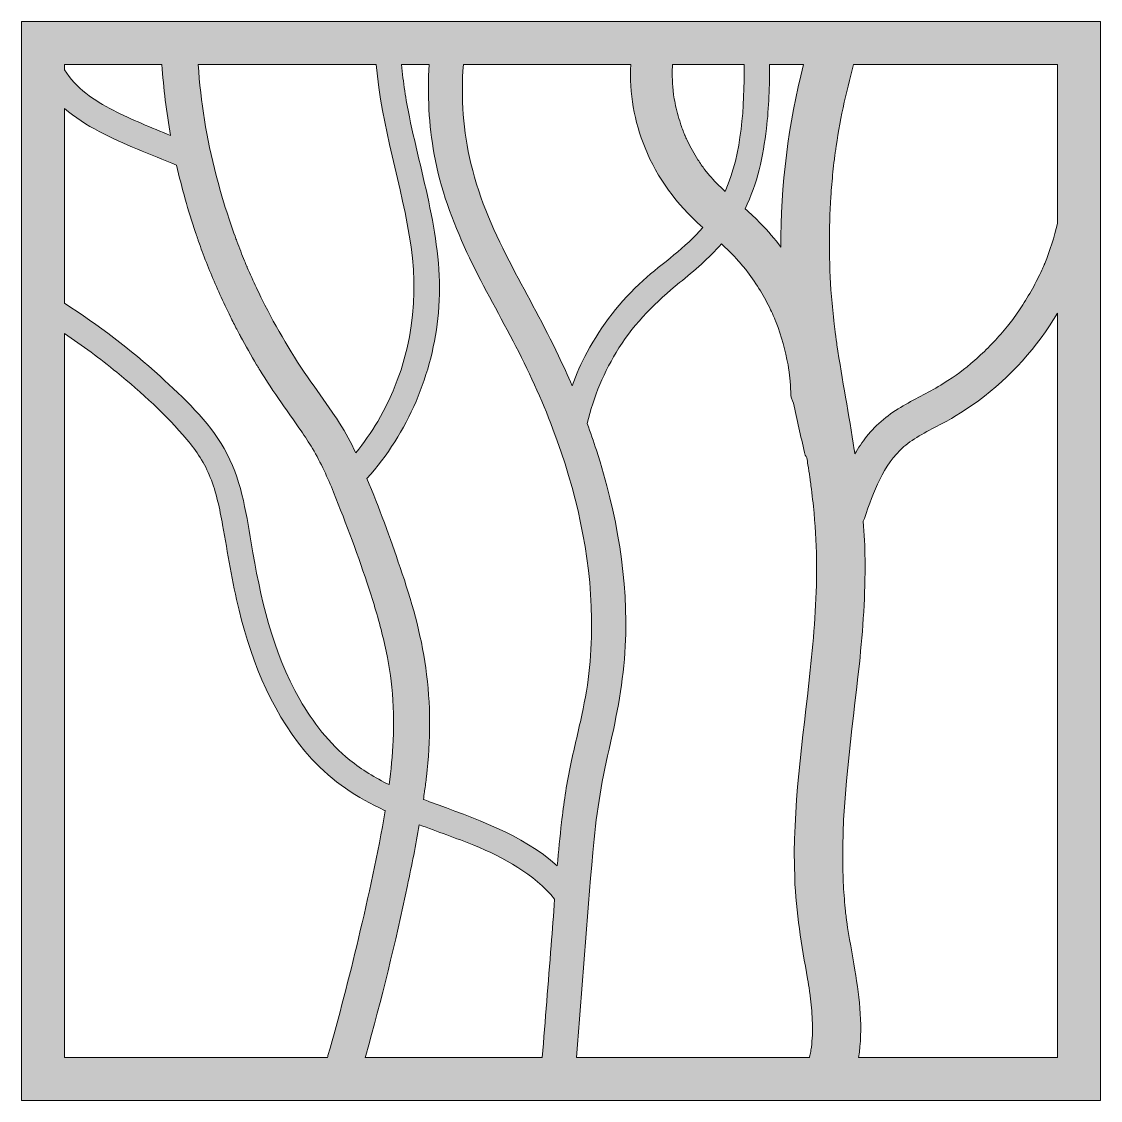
# Model space of a CAD drawing. Header units: inches. Extents: x -622 to 5817, y -2318 to 2869.
# Drawn here: x 4837 to 5817, y -1090 to -110 of the extents above; entities that cross this region are included whole.
import ezdxf

# ---------------------------------------------------------------- set-up
doc = ezdxf.new("R2010")
doc.units = ezdxf.units.IN
doc.header["$MEASUREMENT"] = 0
doc.layers.add('Layer 1', color=7, linetype='Continuous')

msp = doc.modelspace()

# ---------------------------------------------------------------- hatches: boundary and pattern name
at = {"layer": 'Layer 1', "true_color": 0x3e9984}
h = msp.add_hatch(color=125, dxfattribs=at)
h.dxf.hatch_style = 2
h.paths.add_polyline_path([(4837.36, -110.19), (4837.36, -1089.81), (5816.98, -1089.81), (5816.98, -110.19)])
edge = h.paths.add_edge_path()
edge.add_spline(control_points=[(5777.97, -293.54), (5775.05, -305.9), (5771.19, -317.98), (5766.44, -329.76), (5766.3, -330.12), (5766.19, -330.4), (5766.1, -330.62), (5765.99, -330.87), (5765.84, -331.21), (5765.64, -331.68), (5765.03, -333.08), (5764.4, -334.47), (5763.77, -335.86), (5762.51, -338.63), (5761.17, -341.38), (5759.81, -344.1), (5756.86, -350.02), (5753.62, -355.79), (5750.21, -361.45), (5747.07, -366.68), (5743.68, -371.76), (5740.17, -376.75), (5735.76, -383.02), (5734.45, -384.63), (5729.53, -390.51), (5721.36, -400.26), (5712.39, -409.31), (5702.86, -417.71), (5693.31, -426.13), (5685.91, -431.56), (5674.2, -438.91), (5662.45, -446.28), (5649.85, -452.14), (5637.86, -459.1), (5625.23, -466.41), (5613.63, -475.52), (5604.62, -487.05), (5600.66, -492.12), (5597.2, -497.38), (5594.08, -502.82), (5593.89, -501.56), (5593.7, -500.31), (5593.5, -499.06), (5588.56, -467.2), (5582.48, -435.52), (5577.77, -403.62), (5577.49, -401.71), (5577.21, -399.8), (5576.94, -397.88), (5576.89, -397.51), (5576.62, -395.52), (5576.48, -394.54), (5576.05, -391.22), (5575.63, -387.89), (5575.24, -384.56), (5574.26, -376.32), (5573.45, -368.06), (5572.78, -359.79), (5571.51, -344.12), (5570.92, -328.39), (5570.84, -312.67), (5570.78, -298.2), (5571.28, -283.73), (5572.22, -269.3), (5572.71, -261.76), (5573.37, -254.24), (5574.13, -246.73), (5574.51, -242.98), (5574.94, -239.23), (5575.39, -235.48), (5575.53, -234.27), (5575.69, -233.07), (5575.84, -231.86), (5575.94, -231.15), (5576.26, -228.7), (5576.33, -228.23), (5580.09, -201.56), (5585.7, -175.15), (5592.91, -149.2), (5592.91, -149.2), (5777.97, -149.2), (5777.97, -149.2), (5777.97, -149.2), (5777.97, -293.54), (5777.97, -293.54)], knot_values=[0, 0, 0, 0, 1, 1, 1, 2, 2, 2, 3, 3, 3, 4, 4, 4, 5, 5, 5, 6, 6, 6, 7, 7, 7, 8, 8, 8, 9, 9, 9, 10, 10, 10, 11, 11, 11, 12, 12, 12, 13, 13, 13, 14, 14, 14, 15, 15, 15, 16, 16, 16, 17, 17, 17, 18, 18, 18, 19, 19, 19, 20, 20, 20, 21, 21, 21, 22, 22, 22, 23, 23, 23, 24, 24, 24, 25, 25, 25, 26, 26, 26, 27, 27, 27, 28, 28, 28, 28], degree=3, periodic=1)
edge = h.paths.add_edge_path()
edge.add_spline(control_points=[(5341.12, -1050.8), (5346.04, -988.73), (5350.7, -926.64), (5356.01, -864.6), (5358.76, -832.52), (5363.49, -802.47), (5370.81, -770.87), (5377.97, -739.96), (5383.94, -709.1), (5385.53, -677.33), (5388.55, -617.11), (5377.78, -556.38), (5359.29, -499.21), (5356.68, -491.14), (5353.88, -483.13), (5350.93, -475.16), (5356.67, -450.78), (5366.36, -427.81), (5379.77, -406.57), (5394.44, -383.32), (5413.75, -364.62), (5434.85, -347.25), (5448.35, -336.14), (5461.49, -324.94), (5472.81, -312.06), (5477.44, -316.28), (5481.96, -320.62), (5486.24, -325.23), (5488.42, -327.59), (5490.52, -330.03), (5492.59, -332.49), (5493.63, -333.72), (5494.63, -334.97), (5495.64, -336.23), (5495.75, -336.37), (5495.86, -336.5), (5495.95, -336.62), (5496.11, -336.83), (5496.32, -337.11), (5496.59, -337.47), (5500.78, -343.04), (5504.62, -348.87), (5508.24, -354.82), (5511.58, -360.32), (5514.6, -366.01), (5517.42, -371.79), (5518.58, -374.16), (5519.66, -376.56), (5520.72, -378.97), (5520.78, -379.14), (5521.81, -381.59), (5521.96, -381.98), (5522.75, -383.97), (5523.5, -385.99), (5524.23, -388), (5528.81, -400.6), (5532.05, -413.66), (5534.15, -426.89), (5534.2, -427.2), (5534.37, -428.42), (5534.48, -429.28), (5534.69, -431.05), (5534.87, -432.83), (5535.04, -434.6), (5535.44, -438.87), (5535.66, -443.16), (5535.79, -447.44), (5535.89, -450.77), (5536.8, -453.92), (5538.34, -456.67), (5541.61, -471.6), (5544.89, -486.53), (5548.16, -501.45), (5548.56, -503.26), (5549.33, -504.89), (5550.37, -506.32), (5550.7, -508.44), (5551.04, -510.55), (5551.37, -512.67), (5551.97, -516.48), (5552.53, -520.31), (5553.09, -524.13), (5553.37, -526.04), (5553.63, -527.95), (5553.9, -529.87), (5553.93, -530.08), (5553.96, -530.27), (5553.98, -530.45), (5554.02, -530.76), (5554.07, -531.15), (5554.14, -531.67), (5555.22, -539.97), (5556.15, -548.28), (5556.95, -556.6), (5558.46, -572.5), (5559.22, -588.44), (5559.3, -604.4), (5559.46, -636.06), (5556.8, -667.66), (5553.47, -699.11), (5546.83, -761.9), (5537.06, -824.68), (5539.35, -888.01), (5540.46, -918.87), (5545.83, -949.05), (5551.02, -979.42), (5551.65, -983.11), (5552.24, -986.8), (5552.81, -990.5), (5552.98, -991.61), (5553.14, -992.72), (5553.3, -993.82), (5553.33, -994.14), (5553.72, -997.02), (5553.78, -997.56), (5554.67, -1004.87), (5555.22, -1012.21), (5555.45, -1019.57), (5555.67, -1026.83), (5555.35, -1034.1), (5554.59, -1041.32), (5554.53, -1041.62), (5554.46, -1042.05), (5554.36, -1042.64), (5554.07, -1044.44), (5553.7, -1046.22), (5553.33, -1047.99), (5553.13, -1048.93), (5552.92, -1049.87), (5552.69, -1050.8), (5552.69, -1050.8), (5341.12, -1050.8), (5341.12, -1050.8)], knot_values=[0, 0, 0, 0, 1, 1, 1, 2, 2, 2, 3, 3, 3, 4, 4, 4, 5, 5, 5, 6, 6, 6, 7, 7, 7, 8, 8, 8, 9, 9, 9, 10, 10, 10, 11, 11, 11, 12, 12, 12, 13, 13, 13, 14, 14, 14, 15, 15, 15, 16, 16, 16, 17, 17, 17, 18, 18, 18, 19, 19, 19, 20, 20, 20, 21, 21, 21, 22, 22, 22, 23, 23, 23, 24, 24, 24, 25, 25, 25, 26, 26, 26, 27, 27, 27, 28, 28, 28, 29, 29, 29, 30, 30, 30, 31, 31, 31, 32, 32, 32, 33, 33, 33, 34, 34, 34, 35, 35, 35, 36, 36, 36, 37, 37, 37, 38, 38, 38, 39, 39, 39, 40, 40, 40, 41, 41, 41, 42, 42, 42, 43, 43, 43, 44, 44, 44, 44], degree=3, periodic=1)
edge = h.paths.add_edge_path()
edge.add_spline(control_points=[(5149.36, -1050.8), (5149.53, -1050.21), (5149.7, -1049.61), (5149.87, -1049.02), (5164.22, -997.98), (5176.87, -946.46), (5187.79, -894.58), (5191.64, -876.28), (5195.33, -857.93), (5198.53, -839.5), (5215.06, -845.74), (5231.78, -851.5), (5248.14, -858.17), (5275.17, -869.19), (5302.78, -884.12), (5321.4, -907.18), (5320.35, -921.16), (5319.34, -935.14), (5318.23, -949.11), (5315.53, -983), (5312.83, -1016.9), (5310.13, -1050.8), (5310.13, -1050.8), (5149.36, -1050.8), (5149.36, -1050.8)], knot_values=[0, 0, 0, 0, 1, 1, 1, 2, 2, 2, 3, 3, 3, 4, 4, 4, 5, 5, 5, 6, 6, 6, 7, 7, 7, 8, 8, 8, 8], degree=3, periodic=1)
edge = h.paths.add_edge_path()
edge.add_spline(control_points=[(4876.37, -189.02), (4885.81, -197.27), (4896.59, -204.1), (4907.69, -209.9), (4930.33, -221.75), (4954.51, -230.94), (4978.17, -240.68), (4982.83, -261.33), (4988.54, -281.73), (4995.31, -301.77), (4995.89, -303.53), (4996.49, -305.29), (4997.11, -307.04), (4997.43, -307.99), (4997.76, -308.93), (4998.1, -309.87), (4999.17, -312.92), (5000.27, -315.96), (5001.4, -319), (5006.29, -332.19), (5011.64, -345.21), (5017.43, -358.04), (5020.48, -364.82), (5023.66, -371.54), (5026.97, -378.2), (5028.86, -382.02), (5030.8, -385.83), (5032.78, -389.61), (5033.16, -390.35), (5033.55, -391.09), (5033.95, -391.82), (5034.4, -392.7), (5034.86, -393.57), (5035.33, -394.45), (5035.61, -394.98), (5035.89, -395.5), (5036.18, -396.03), (5040.84, -404.71), (5045.72, -413.28), (5050.81, -421.73), (5051.31, -422.58), (5051.83, -423.43), (5052.35, -424.28), (5053.49, -426.16), (5054.65, -428.04), (5055.82, -429.91), (5062.19, -440.13), (5068.87, -450.17), (5075.85, -460.01), (5080.97, -467.22), (5086.14, -474.39), (5091.11, -481.7), (5094.71, -487), (5098.21, -492.36), (5101.5, -497.88), (5109.15, -510.71), (5115.61, -525.01), (5120.6, -537.36), (5132.31, -566.35), (5143.23, -595.84), (5152.98, -625.55), (5157.87, -640.45), (5162.24, -655.53), (5165.89, -670.79), (5169.47, -685.78), (5172.14, -700.8), (5173.55, -714.43), (5175.21, -730.51), (5175.4, -746.7), (5174.72, -762.84), (5174.16, -776.19), (5172.75, -790.52), (5171.08, -803.07), (5158.44, -796.86), (5146.34, -789.64), (5135.39, -780.72), (5116.68, -765.49), (5101.89, -746.54), (5089.98, -725.68), (5065.24, -682.34), (5053.94, -632.29), (5045.83, -583.49), (5040.93, -554.02), (5036.5, -524.32), (5021.42, -497.99), (5006.9, -472.65), (4984.45, -451.78), (4963.07, -432.29), (4936.17, -407.78), (4907.06, -385.6), (4876.37, -366.02), (4876.37, -366.02), (4876.37, -189.02), (4876.37, -189.02)], knot_values=[0, 0, 0, 0, 1, 1, 1, 2, 2, 2, 3, 3, 3, 4, 4, 4, 5, 5, 5, 6, 6, 6, 7, 7, 7, 8, 8, 8, 9, 9, 9, 10, 10, 10, 11, 11, 11, 12, 12, 12, 13, 13, 13, 14, 14, 14, 15, 15, 15, 16, 16, 16, 17, 17, 17, 18, 18, 18, 19, 19, 19, 20, 20, 20, 21, 21, 21, 22, 22, 22, 23, 23, 23, 24, 24, 24, 25, 25, 25, 26, 26, 26, 27, 27, 27, 28, 28, 28, 29, 29, 29, 30, 30, 30, 31, 31, 31, 31], degree=3, periodic=1)
edge = h.paths.add_edge_path()
edge.add_spline(control_points=[(5390.45, -149.2), (5389.15, -174.88), (5393.72, -201.06), (5403.45, -224.8), (5414.81, -252.53), (5432.03, -275.97), (5454.44, -295.83), (5454.95, -296.28), (5455.46, -296.72), (5455.97, -297.17), (5440.36, -315.49), (5419.55, -329.37), (5401.78, -345.28), (5381.16, -363.73), (5363.94, -386.12), (5350.86, -410.48), (5345.61, -420.25), (5341.05, -430.43), (5337.21, -440.86), (5333.27, -431.7), (5329.17, -422.6), (5324.91, -413.59), (5311.99, -386.3), (5297.05, -360.04), (5283.06, -333.3), (5266.95, -302.5), (5253.55, -273.04), (5245.38, -239.04), (5238.37, -209.86), (5236.24, -179.67), (5238.53, -149.2), (5238.53, -149.2), (5390.45, -149.2), (5390.45, -149.2)], knot_values=[0, 0, 0, 0, 1, 1, 1, 2, 2, 2, 3, 3, 3, 4, 4, 4, 5, 5, 5, 6, 6, 6, 7, 7, 7, 8, 8, 8, 9, 9, 9, 10, 10, 10, 11, 11, 11, 11], degree=3, periodic=1)
edge = h.paths.add_edge_path()
edge.add_spline(control_points=[(5493.62, -149.2), (5493.44, -188.03), (5491.8, -228.8), (5476.19, -264.35), (5476.12, -264.29), (5476.05, -264.23), (5475.98, -264.16), (5470.98, -259.59), (5466.24, -254.75), (5461.79, -249.63), (5460.74, -248.43), (5459.73, -247.19), (5458.72, -245.96), (5458.53, -245.73), (5458.38, -245.53), (5458.24, -245.37), (5458.11, -245.2), (5457.97, -245), (5457.79, -244.76), (5455.55, -241.79), (5453.47, -238.7), (5451.45, -235.58), (5447.98, -230.22), (5444.92, -224.61), (5442.11, -218.89), (5441.4, -217.45), (5440.74, -216), (5440.08, -214.55), (5439.91, -214.17), (5439.77, -213.88), (5439.67, -213.65), (5439.61, -213.52), (5439.55, -213.38), (5439.49, -213.22), (5438.08, -209.77), (5436.83, -206.26), (5435.66, -202.73), (5433.64, -196.67), (5432.06, -190.47), (5430.76, -184.23), (5430.24, -181.74), (5429.82, -179.23), (5429.43, -176.71), (5429.4, -176.36), (5429.08, -173.99), (5429.03, -173.52), (5428.81, -171.4), (5428.65, -169.28), (5428.51, -167.16), (5428.11, -161.18), (5428.11, -155.18), (5428.43, -149.2), (5428.43, -149.2), (5493.62, -149.2), (5493.62, -149.2)], knot_values=[0, 0, 0, 0, 1, 1, 1, 2, 2, 2, 3, 3, 3, 4, 4, 4, 5, 5, 5, 6, 6, 6, 7, 7, 7, 8, 8, 8, 9, 9, 9, 10, 10, 10, 11, 11, 11, 12, 12, 12, 13, 13, 13, 14, 14, 14, 15, 15, 15, 16, 16, 16, 17, 17, 17, 18, 18, 18, 18], degree=3, periodic=1)
edge = h.paths.add_edge_path()
edge.add_spline(control_points=[(5516.62, -149.2), (5516.62, -149.2), (5547.36, -149.2), (5547.36, -149.2), (5533.47, -203.22), (5526.58, -259.16), (5526.88, -314.91), (5521.27, -307.5), (5515.2, -300.41), (5508.68, -293.7), (5504.1, -288.98), (5499.23, -284.56), (5494.29, -280.22), (5505.48, -257.49), (5510.78, -232.46), (5513.73, -207.4), (5516, -188.1), (5516.5, -168.63), (5516.62, -149.2)], knot_values=[0, 0, 0, 0, 1, 1, 1, 2, 2, 2, 3, 3, 3, 4, 4, 4, 5, 5, 5, 6, 6, 6, 6], degree=3, periodic=1)
edge = h.paths.add_edge_path()
edge.add_spline(control_points=[(5212.06, -230.78), (5217.53, -261.8), (5228.5, -291.27), (5241.76, -319.73), (5254.53, -347.17), (5269.6, -373.46), (5283.64, -400.24), (5297.54, -426.78), (5309.57, -452.97), (5319.85, -480.23), (5340.97, -536.19), (5354.08, -593.68), (5354.96, -652.47), (5355.18, -667.28), (5354.52, -682.1), (5353.11, -696.84), (5351.74, -711.13), (5349.33, -724.8), (5346.06, -739.99), (5342.68, -755.76), (5338.74, -771.4), (5335.44, -787.19), (5331.98, -803.79), (5329.61, -820.59), (5327.67, -837.43), (5326.17, -850.53), (5324.93, -863.66), (5323.81, -876.81), (5291.62, -847.96), (5248.32, -833.66), (5207.91, -818.57), (5206.02, -817.86), (5204.12, -817.14), (5202.23, -816.42), (5202.56, -814.17), (5202.9, -811.92), (5203.21, -809.67), (5203.25, -809.37), (5203.3, -809.06), (5203.34, -808.75), (5203.93, -804.47), (5204.48, -800.19), (5204.99, -795.9), (5208.92, -762.84), (5208.94, -729.99), (5204.38, -697), (5200.09, -665.94), (5191.3, -635.65), (5181.21, -606.03), (5171.94, -578.84), (5162.01, -551.69), (5151.01, -525.12), (5188.27, -483.28), (5210.81, -430.37), (5215.91, -374.6), (5221.44, -314.07), (5201.5, -255.19), (5189.5, -196.66), (5186.28, -180.96), (5183.74, -165.15), (5182.44, -149.2), (5182.44, -149.2), (5207.56, -149.2), (5207.56, -149.2), (5205.59, -176.47), (5207.29, -203.78), (5212.06, -230.78)], knot_values=[0, 0, 0, 0, 1, 1, 1, 2, 2, 2, 3, 3, 3, 4, 4, 4, 5, 5, 5, 6, 6, 6, 7, 7, 7, 8, 8, 8, 9, 9, 9, 10, 10, 10, 11, 11, 11, 12, 12, 12, 13, 13, 13, 14, 14, 14, 15, 15, 15, 16, 16, 16, 17, 17, 17, 18, 18, 18, 19, 19, 19, 20, 20, 20, 21, 21, 21, 22, 22, 22, 22], degree=3, periodic=1)
edge = h.paths.add_edge_path()
edge.add_spline(control_points=[(5191.05, -314.69), (5198.96, -369.75), (5189.01, -425.2), (5160.74, -473.25), (5154.83, -483.29), (5148.16, -492.81), (5140.79, -501.8), (5136.4, -492.61), (5131.6, -483.65), (5126.18, -474.99), (5124.88, -472.91), (5123.55, -470.85), (5122.2, -468.81), (5115.13, -458.13), (5107.47, -447.85), (5100.12, -437.37), (5083.53, -413.69), (5068.82, -388.72), (5055.92, -362.85), (5055.53, -362.07), (5055.14, -361.29), (5054.76, -360.52), (5053.33, -357.62), (5051.97, -354.8), (5050.66, -352.04), (5047.62, -345.64), (5044.87, -339.53), (5042.24, -333.35), (5042.13, -333.08), (5042.02, -332.82), (5041.91, -332.56), (5041.19, -330.86), (5040.48, -329.15), (5039.78, -327.43), (5037.44, -321.73), (5035.16, -315.87), (5032.82, -309.58), (5032.26, -308.09), (5031.71, -306.6), (5031.17, -305.1), (5028.51, -297.8), (5026.01, -290.43), (5023.65, -283.02), (5020.19, -272.13), (5017.04, -261.14), (5014.18, -250.08), (5005.17, -215.21), (5000.04, -183.6), (4997.71, -149.2), (4997.71, -149.2), (5159.43, -149.2), (5159.43, -149.2), (5163.89, -205.33), (5183.06, -259.05), (5191.05, -314.69)], knot_values=[0, 0, 0, 0, 1, 1, 1, 2, 2, 2, 3, 3, 3, 4, 4, 4, 5, 5, 5, 6, 6, 6, 7, 7, 7, 8, 8, 8, 9, 9, 9, 10, 10, 10, 11, 11, 11, 12, 12, 12, 13, 13, 13, 14, 14, 14, 15, 15, 15, 16, 16, 16, 17, 17, 17, 18, 18, 18, 18], degree=3, periodic=1)
edge = h.paths.add_edge_path()
edge.add_spline(control_points=[(4964.74, -149.2), (4966.24, -170.87), (4968.92, -192.42), (4972.73, -213.75), (4955.15, -206.55), (4937.55, -199.31), (4920.65, -190.74), (4903.19, -181.89), (4886.68, -170.7), (4876.37, -154), (4876.37, -154), (4876.37, -149.2), (4876.37, -149.2), (4876.37, -149.2), (4964.74, -149.2), (4964.74, -149.2)], knot_values=[0, 0, 0, 0, 1, 1, 1, 2, 2, 2, 3, 3, 3, 4, 4, 4, 5, 5, 5, 5], degree=3, periodic=1)
edge = h.paths.add_edge_path()
edge.add_spline(control_points=[(4876.37, -393.49), (4892.71, -404.44), (4908.55, -416.12), (4923.76, -428.61), (4946.4, -447.2), (4968.57, -467.3), (4987.51, -489.71), (4996.2, -500), (5003.72, -511.61), (5008.73, -524.15), (5014.22, -537.89), (5017.3, -552.51), (5019.9, -567.03), (5024.56, -593), (5028.47, -618.99), (5034.82, -644.64), (5046.95, -693.64), (5066.47, -742.25), (5101.01, -779.87), (5119.44, -799.95), (5142.27, -815.05), (5166.9, -826.45), (5167.1, -826.54), (5167.3, -826.63), (5167.51, -826.72), (5161.07, -865.71), (5152.3, -904.41), (5143.25, -942.82), (5134.86, -978.44), (5125.61, -1013.84), (5115.56, -1049.02), (5115.39, -1049.61), (5115.22, -1050.21), (5115.05, -1050.8), (5115.05, -1050.8), (4876.37, -1050.8), (4876.37, -1050.8), (4876.37, -1050.8), (4876.37, -393.49), (4876.37, -393.49)], knot_values=[0, 0, 0, 0, 1, 1, 1, 2, 2, 2, 3, 3, 3, 4, 4, 4, 5, 5, 5, 6, 6, 6, 7, 7, 7, 8, 8, 8, 9, 9, 9, 10, 10, 10, 11, 11, 11, 12, 12, 12, 13, 13, 13, 13], degree=3, periodic=1)
edge = h.paths.add_edge_path()
edge.add_spline(control_points=[(5597.4, -1050.8), (5601.49, -1024.54), (5598.37, -997.71), (5594.07, -971.42), (5591.65, -956.68), (5588.78, -942.01), (5586.61, -927.23), (5586.5, -926.4), (5586.19, -924.17), (5586.13, -923.73), (5585.9, -921.85), (5585.7, -919.97), (5585.49, -918.09), (5585.08, -914.34), (5584.75, -910.58), (5584.45, -906.81), (5583.78, -898.68), (5583.4, -890.52), (5583.17, -882.36), (5581.37, -819.06), (5591.56, -756.2), (5598.07, -693.43), (5601.33, -661.97), (5603.63, -630.37), (5603.26, -598.72), (5603.12, -587.11), (5602.51, -575.53), (5601.57, -563.97), (5602, -563.15), (5602.38, -562.29), (5602.69, -561.39), (5611.21, -536.59), (5619.27, -513.3), (5638.51, -496.15), (5647.16, -488.44), (5661.42, -481.43), (5673.13, -475.22), (5684.66, -469.1), (5695.72, -462.27), (5706.22, -454.51), (5735.37, -432.98), (5759.66, -405.89), (5777.97, -375.03), (5777.97, -375.03), (5777.97, -1050.8), (5777.97, -1050.8), (5777.97, -1050.8), (5597.4, -1050.8), (5597.4, -1050.8)], knot_values=[0, 0, 0, 0, 1, 1, 1, 2, 2, 2, 3, 3, 3, 4, 4, 4, 5, 5, 5, 6, 6, 6, 7, 7, 7, 8, 8, 8, 9, 9, 9, 10, 10, 10, 11, 11, 11, 12, 12, 12, 13, 13, 13, 14, 14, 14, 15, 15, 15, 16, 16, 16, 16], degree=3, periodic=1)

# ---------------------------------------------------------------- linework, layer by layer
at = {"layer": 'Layer 1', "lineweight": 0}
msp.add_lwpolyline([(4837.36, -110.19), (4837.36, -1089.81), (5816.98, -1089.81), (5816.98, -110.19), (4837.36, -110.19)], dxfattribs=at)
for points, knots in [([(4964.74, -149.2), (4966.24, -170.87), (4968.92, -192.42), (4972.73, -213.75), (4955.15, -206.55), (4937.55, -199.31), (4920.65, -190.74), (4903.19, -181.89), (4886.68, -170.7), (4876.37, -154), (4876.37, -154), (4876.37, -149.2), (4876.37, -149.2), (4876.37, -149.2), (4964.74, -149.2), (4964.74, -149.2)], [0, 0, 0, 0, 1, 1, 1, 2, 2, 2, 3, 3, 3, 4, 4, 4, 5, 5, 5, 5]), ([(5191.05, -314.69), (5198.96, -369.75), (5189.01, -425.2), (5160.74, -473.25), (5154.83, -483.29), (5148.16, -492.81), (5140.79, -501.8), (5136.4, -492.61), (5131.6, -483.65), (5126.18, -474.99), (5124.88, -472.91), (5123.55, -470.85), (5122.2, -468.81), (5115.13, -458.13), (5107.47, -447.85), (5100.12, -437.37), (5083.53, -413.69), (5068.82, -388.72), (5055.92, -362.85), (5055.53, -362.07), (5055.14, -361.29), (5054.76, -360.52), (5053.33, -357.62), (5051.97, -354.8), (5050.66, -352.04), (5047.62, -345.64), (5044.87, -339.53), (5042.24, -333.35), (5042.13, -333.08), (5042.02, -332.82), (5041.91, -332.56), (5041.19, -330.86), (5040.48, -329.15), (5039.78, -327.43), (5037.44, -321.73), (5035.16, -315.87), (5032.82, -309.58), (5032.26, -308.09), (5031.71, -306.6), (5031.17, -305.1), (5028.51, -297.8), (5026.01, -290.43), (5023.65, -283.02), (5020.19, -272.13), (5017.04, -261.14), (5014.18, -250.08), (5005.17, -215.21), (5000.04, -183.6), (4997.71, -149.2), (4997.71, -149.2), (5159.43, -149.2), (5159.43, -149.2), (5163.89, -205.33), (5183.06, -259.05), (5191.05, -314.69)], [0, 0, 0, 0, 1, 1, 1, 2, 2, 2, 3, 3, 3, 4, 4, 4, 5, 5, 5, 6, 6, 6, 7, 7, 7, 8, 8, 8, 9, 9, 9, 10, 10, 10, 11, 11, 11, 12, 12, 12, 13, 13, 13, 14, 14, 14, 15, 15, 15, 16, 16, 16, 17, 17, 17, 18, 18, 18, 18]), ([(5212.06, -230.78), (5217.53, -261.8), (5228.5, -291.27), (5241.76, -319.73), (5254.53, -347.17), (5269.6, -373.46), (5283.64, -400.24), (5297.54, -426.78), (5309.57, -452.97), (5319.85, -480.23), (5340.97, -536.19), (5354.08, -593.68), (5354.96, -652.47), (5355.18, -667.28), (5354.52, -682.1), (5353.11, -696.84), (5351.74, -711.13), (5349.33, -724.8), (5346.06, -739.99), (5342.68, -755.76), (5338.74, -771.4), (5335.44, -787.19), (5331.98, -803.79), (5329.61, -820.59), (5327.67, -837.43), (5326.17, -850.53), (5324.93, -863.66), (5323.81, -876.81), (5291.62, -847.96), (5248.32, -833.66), (5207.91, -818.57), (5206.02, -817.86), (5204.12, -817.14), (5202.23, -816.42), (5202.56, -814.17), (5202.9, -811.92), (5203.21, -809.67), (5203.25, -809.37), (5203.3, -809.06), (5203.34, -808.75), (5203.93, -804.47), (5204.48, -800.19), (5204.99, -795.9), (5208.92, -762.84), (5208.94, -729.99), (5204.38, -697), (5200.09, -665.94), (5191.3, -635.65), (5181.21, -606.03), (5171.94, -578.84), (5162.01, -551.69), (5151.01, -525.12), (5188.27, -483.28), (5210.81, -430.37), (5215.91, -374.6), (5221.44, -314.07), (5201.5, -255.19), (5189.5, -196.66), (5186.28, -180.96), (5183.74, -165.15), (5182.44, -149.2), (5182.44, -149.2), (5207.56, -149.2), (5207.56, -149.2), (5205.59, -176.47), (5207.29, -203.78), (5212.06, -230.78)], [0, 0, 0, 0, 1, 1, 1, 2, 2, 2, 3, 3, 3, 4, 4, 4, 5, 5, 5, 6, 6, 6, 7, 7, 7, 8, 8, 8, 9, 9, 9, 10, 10, 10, 11, 11, 11, 12, 12, 12, 13, 13, 13, 14, 14, 14, 15, 15, 15, 16, 16, 16, 17, 17, 17, 18, 18, 18, 19, 19, 19, 20, 20, 20, 21, 21, 21, 22, 22, 22, 22]), ([(5390.45, -149.2), (5389.15, -174.88), (5393.72, -201.06), (5403.45, -224.8), (5414.81, -252.53), (5432.03, -275.97), (5454.44, -295.83), (5454.95, -296.28), (5455.46, -296.72), (5455.97, -297.17), (5440.36, -315.49), (5419.55, -329.37), (5401.78, -345.28), (5381.16, -363.73), (5363.94, -386.12), (5350.86, -410.48), (5345.61, -420.25), (5341.05, -430.43), (5337.21, -440.86), (5333.27, -431.7), (5329.17, -422.6), (5324.91, -413.59), (5311.99, -386.3), (5297.05, -360.04), (5283.06, -333.3), (5266.95, -302.5), (5253.55, -273.04), (5245.38, -239.04), (5238.37, -209.86), (5236.24, -179.67), (5238.53, -149.2), (5238.53, -149.2), (5390.45, -149.2), (5390.45, -149.2)], [0, 0, 0, 0, 1, 1, 1, 2, 2, 2, 3, 3, 3, 4, 4, 4, 5, 5, 5, 6, 6, 6, 7, 7, 7, 8, 8, 8, 9, 9, 9, 10, 10, 10, 11, 11, 11, 11]), ([(5493.62, -149.2), (5493.44, -188.03), (5491.8, -228.8), (5476.19, -264.35), (5476.12, -264.29), (5476.05, -264.23), (5475.98, -264.16), (5470.98, -259.59), (5466.24, -254.75), (5461.79, -249.63), (5460.74, -248.43), (5459.73, -247.19), (5458.72, -245.96), (5458.53, -245.73), (5458.38, -245.53), (5458.24, -245.37), (5458.11, -245.2), (5457.97, -245), (5457.79, -244.76), (5455.55, -241.79), (5453.47, -238.7), (5451.45, -235.58), (5447.98, -230.22), (5444.92, -224.61), (5442.11, -218.89), (5441.4, -217.45), (5440.74, -216), (5440.08, -214.55), (5439.91, -214.17), (5439.77, -213.88), (5439.67, -213.65), (5439.61, -213.52), (5439.55, -213.38), (5439.49, -213.22), (5438.08, -209.77), (5436.83, -206.26), (5435.66, -202.73), (5433.64, -196.67), (5432.06, -190.47), (5430.76, -184.23), (5430.24, -181.74), (5429.82, -179.23), (5429.43, -176.71), (5429.4, -176.36), (5429.08, -173.99), (5429.03, -173.52), (5428.81, -171.4), (5428.65, -169.28), (5428.51, -167.16), (5428.11, -161.18), (5428.11, -155.18), (5428.43, -149.2), (5428.43, -149.2), (5493.62, -149.2), (5493.62, -149.2)], [0, 0, 0, 0, 1, 1, 1, 2, 2, 2, 3, 3, 3, 4, 4, 4, 5, 5, 5, 6, 6, 6, 7, 7, 7, 8, 8, 8, 9, 9, 9, 10, 10, 10, 11, 11, 11, 12, 12, 12, 13, 13, 13, 14, 14, 14, 15, 15, 15, 16, 16, 16, 17, 17, 17, 18, 18, 18, 18]), ([(5516.62, -149.2), (5516.62, -149.2), (5547.36, -149.2), (5547.36, -149.2), (5533.47, -203.22), (5526.58, -259.16), (5526.88, -314.91), (5521.27, -307.5), (5515.2, -300.41), (5508.68, -293.7), (5504.1, -288.98), (5499.23, -284.56), (5494.29, -280.22), (5505.48, -257.49), (5510.78, -232.46), (5513.73, -207.4), (5516, -188.1), (5516.5, -168.63), (5516.62, -149.2)], [0, 0, 0, 0, 1, 1, 1, 2, 2, 2, 3, 3, 3, 4, 4, 4, 5, 5, 5, 6, 6, 6, 6]), ([(5777.97, -293.54), (5775.05, -305.9), (5771.19, -317.98), (5766.44, -329.76), (5766.3, -330.12), (5766.19, -330.4), (5766.1, -330.62), (5765.99, -330.87), (5765.84, -331.21), (5765.64, -331.68), (5765.03, -333.08), (5764.4, -334.47), (5763.77, -335.86), (5762.51, -338.63), (5761.17, -341.38), (5759.81, -344.1), (5756.86, -350.02), (5753.62, -355.79), (5750.21, -361.45), (5747.07, -366.68), (5743.68, -371.76), (5740.17, -376.75), (5735.76, -383.02), (5734.45, -384.63), (5729.53, -390.51), (5721.36, -400.26), (5712.39, -409.31), (5702.86, -417.71), (5693.31, -426.13), (5685.91, -431.56), (5674.2, -438.91), (5662.45, -446.28), (5649.85, -452.14), (5637.86, -459.1), (5625.23, -466.41), (5613.63, -475.52), (5604.62, -487.05), (5600.66, -492.12), (5597.2, -497.38), (5594.08, -502.82), (5593.89, -501.56), (5593.7, -500.31), (5593.5, -499.06), (5588.56, -467.2), (5582.48, -435.52), (5577.77, -403.62), (5577.49, -401.71), (5577.21, -399.8), (5576.94, -397.88), (5576.89, -397.51), (5576.62, -395.52), (5576.48, -394.54), (5576.05, -391.22), (5575.63, -387.89), (5575.24, -384.56), (5574.26, -376.32), (5573.45, -368.06), (5572.78, -359.79), (5571.51, -344.12), (5570.92, -328.39), (5570.84, -312.67), (5570.78, -298.2), (5571.28, -283.73), (5572.22, -269.3), (5572.71, -261.76), (5573.37, -254.24), (5574.13, -246.73), (5574.51, -242.98), (5574.94, -239.23), (5575.39, -235.48), (5575.53, -234.27), (5575.69, -233.07), (5575.84, -231.86), (5575.94, -231.15), (5576.26, -228.7), (5576.33, -228.23), (5580.09, -201.56), (5585.7, -175.15), (5592.91, -149.2), (5592.91, -149.2), (5777.97, -149.2), (5777.97, -149.2), (5777.97, -149.2), (5777.97, -293.54), (5777.97, -293.54)], [0, 0, 0, 0, 1, 1, 1, 2, 2, 2, 3, 3, 3, 4, 4, 4, 5, 5, 5, 6, 6, 6, 7, 7, 7, 8, 8, 8, 9, 9, 9, 10, 10, 10, 11, 11, 11, 12, 12, 12, 13, 13, 13, 14, 14, 14, 15, 15, 15, 16, 16, 16, 17, 17, 17, 18, 18, 18, 19, 19, 19, 20, 20, 20, 21, 21, 21, 22, 22, 22, 23, 23, 23, 24, 24, 24, 25, 25, 25, 26, 26, 26, 27, 27, 27, 28, 28, 28, 28]), ([(4876.37, -189.02), (4885.81, -197.27), (4896.59, -204.1), (4907.69, -209.9), (4930.33, -221.75), (4954.51, -230.94), (4978.17, -240.68), (4982.83, -261.33), (4988.54, -281.73), (4995.31, -301.77), (4995.89, -303.53), (4996.49, -305.29), (4997.11, -307.04), (4997.43, -307.99), (4997.76, -308.93), (4998.1, -309.87), (4999.17, -312.92), (5000.27, -315.96), (5001.4, -319), (5006.29, -332.19), (5011.64, -345.21), (5017.43, -358.04), (5020.48, -364.82), (5023.66, -371.54), (5026.97, -378.2), (5028.86, -382.02), (5030.8, -385.83), (5032.78, -389.61), (5033.16, -390.35), (5033.55, -391.09), (5033.95, -391.82), (5034.4, -392.7), (5034.86, -393.57), (5035.33, -394.45), (5035.61, -394.98), (5035.89, -395.5), (5036.18, -396.03), (5040.84, -404.71), (5045.72, -413.28), (5050.81, -421.73), (5051.31, -422.58), (5051.83, -423.43), (5052.35, -424.28), (5053.49, -426.16), (5054.65, -428.04), (5055.82, -429.91), (5062.19, -440.13), (5068.87, -450.17), (5075.85, -460.01), (5080.97, -467.22), (5086.14, -474.39), (5091.11, -481.7), (5094.71, -487), (5098.21, -492.36), (5101.5, -497.88), (5109.15, -510.71), (5115.61, -525.01), (5120.6, -537.36), (5132.31, -566.35), (5143.23, -595.84), (5152.98, -625.55), (5157.87, -640.45), (5162.24, -655.53), (5165.89, -670.79), (5169.47, -685.78), (5172.14, -700.8), (5173.55, -714.43), (5175.21, -730.51), (5175.4, -746.7), (5174.72, -762.84), (5174.16, -776.19), (5172.75, -790.52), (5171.08, -803.07), (5158.44, -796.86), (5146.34, -789.64), (5135.39, -780.72), (5116.68, -765.49), (5101.89, -746.54), (5089.98, -725.68), (5065.24, -682.34), (5053.94, -632.29), (5045.83, -583.49), (5040.93, -554.02), (5036.5, -524.32), (5021.42, -497.99), (5006.9, -472.65), (4984.45, -451.78), (4963.07, -432.29), (4936.17, -407.78), (4907.06, -385.6), (4876.37, -366.02), (4876.37, -366.02), (4876.37, -189.02), (4876.37, -189.02)], [0, 0, 0, 0, 1, 1, 1, 2, 2, 2, 3, 3, 3, 4, 4, 4, 5, 5, 5, 6, 6, 6, 7, 7, 7, 8, 8, 8, 9, 9, 9, 10, 10, 10, 11, 11, 11, 12, 12, 12, 13, 13, 13, 14, 14, 14, 15, 15, 15, 16, 16, 16, 17, 17, 17, 18, 18, 18, 19, 19, 19, 20, 20, 20, 21, 21, 21, 22, 22, 22, 23, 23, 23, 24, 24, 24, 25, 25, 25, 26, 26, 26, 27, 27, 27, 28, 28, 28, 29, 29, 29, 30, 30, 30, 31, 31, 31, 31]), ([(5341.12, -1050.8), (5346.04, -988.73), (5350.7, -926.64), (5356.01, -864.6), (5358.76, -832.52), (5363.49, -802.47), (5370.81, -770.87), (5377.97, -739.96), (5383.94, -709.1), (5385.53, -677.33), (5388.55, -617.11), (5377.78, -556.38), (5359.29, -499.21), (5356.68, -491.14), (5353.88, -483.13), (5350.93, -475.16), (5356.67, -450.78), (5366.36, -427.81), (5379.77, -406.57), (5394.44, -383.32), (5413.75, -364.62), (5434.85, -347.25), (5448.35, -336.14), (5461.49, -324.94), (5472.81, -312.06), (5477.44, -316.28), (5481.96, -320.62), (5486.24, -325.23), (5488.42, -327.59), (5490.52, -330.03), (5492.59, -332.49), (5493.63, -333.72), (5494.63, -334.97), (5495.64, -336.23), (5495.75, -336.37), (5495.86, -336.5), (5495.95, -336.62), (5496.11, -336.83), (5496.32, -337.11), (5496.59, -337.47), (5500.78, -343.04), (5504.62, -348.87), (5508.24, -354.82), (5511.58, -360.32), (5514.6, -366.01), (5517.42, -371.79), (5518.58, -374.16), (5519.66, -376.56), (5520.72, -378.97), (5520.78, -379.14), (5521.81, -381.59), (5521.96, -381.98), (5522.75, -383.97), (5523.5, -385.99), (5524.23, -388), (5528.81, -400.6), (5532.05, -413.66), (5534.15, -426.89), (5534.2, -427.2), (5534.37, -428.42), (5534.48, -429.28), (5534.69, -431.05), (5534.87, -432.83), (5535.04, -434.6), (5535.44, -438.87), (5535.66, -443.16), (5535.79, -447.44), (5535.89, -450.77), (5536.8, -453.92), (5538.34, -456.67), (5541.61, -471.6), (5544.89, -486.53), (5548.16, -501.45), (5548.56, -503.26), (5549.33, -504.89), (5550.37, -506.32), (5550.7, -508.44), (5551.04, -510.55), (5551.37, -512.67), (5551.97, -516.48), (5552.53, -520.31), (5553.09, -524.13), (5553.37, -526.04), (5553.63, -527.95), (5553.9, -529.87), (5553.93, -530.08), (5553.96, -530.27), (5553.98, -530.45), (5554.02, -530.76), (5554.07, -531.15), (5554.14, -531.67), (5555.22, -539.97), (5556.15, -548.28), (5556.95, -556.6), (5558.46, -572.5), (5559.22, -588.44), (5559.3, -604.4), (5559.46, -636.06), (5556.8, -667.66), (5553.47, -699.11), (5546.83, -761.9), (5537.06, -824.68), (5539.35, -888.01), (5540.46, -918.87), (5545.83, -949.05), (5551.02, -979.42), (5551.65, -983.11), (5552.24, -986.8), (5552.81, -990.5), (5552.98, -991.61), (5553.14, -992.72), (5553.3, -993.82), (5553.33, -994.14), (5553.72, -997.02), (5553.78, -997.56), (5554.67, -1004.87), (5555.22, -1012.21), (5555.45, -1019.57), (5555.67, -1026.83), (5555.35, -1034.1), (5554.59, -1041.32), (5554.53, -1041.62), (5554.46, -1042.05), (5554.36, -1042.64), (5554.07, -1044.44), (5553.7, -1046.22), (5553.33, -1047.99), (5553.13, -1048.93), (5552.92, -1049.87), (5552.69, -1050.8), (5552.69, -1050.8), (5341.12, -1050.8), (5341.12, -1050.8)], [0, 0, 0, 0, 1, 1, 1, 2, 2, 2, 3, 3, 3, 4, 4, 4, 5, 5, 5, 6, 6, 6, 7, 7, 7, 8, 8, 8, 9, 9, 9, 10, 10, 10, 11, 11, 11, 12, 12, 12, 13, 13, 13, 14, 14, 14, 15, 15, 15, 16, 16, 16, 17, 17, 17, 18, 18, 18, 19, 19, 19, 20, 20, 20, 21, 21, 21, 22, 22, 22, 23, 23, 23, 24, 24, 24, 25, 25, 25, 26, 26, 26, 27, 27, 27, 28, 28, 28, 29, 29, 29, 30, 30, 30, 31, 31, 31, 32, 32, 32, 33, 33, 33, 34, 34, 34, 35, 35, 35, 36, 36, 36, 37, 37, 37, 38, 38, 38, 39, 39, 39, 40, 40, 40, 41, 41, 41, 42, 42, 42, 43, 43, 43, 44, 44, 44, 44]), ([(5597.4, -1050.8), (5601.49, -1024.54), (5598.37, -997.71), (5594.07, -971.42), (5591.65, -956.68), (5588.78, -942.01), (5586.61, -927.23), (5586.5, -926.4), (5586.19, -924.17), (5586.13, -923.73), (5585.9, -921.85), (5585.7, -919.97), (5585.49, -918.09), (5585.08, -914.34), (5584.75, -910.58), (5584.45, -906.81), (5583.78, -898.68), (5583.4, -890.52), (5583.17, -882.36), (5581.37, -819.06), (5591.56, -756.2), (5598.07, -693.43), (5601.33, -661.97), (5603.63, -630.37), (5603.26, -598.72), (5603.12, -587.11), (5602.51, -575.53), (5601.57, -563.97), (5602, -563.15), (5602.38, -562.29), (5602.69, -561.39), (5611.21, -536.59), (5619.27, -513.3), (5638.51, -496.15), (5647.16, -488.44), (5661.42, -481.43), (5673.13, -475.22), (5684.66, -469.1), (5695.72, -462.27), (5706.22, -454.51), (5735.37, -432.98), (5759.66, -405.89), (5777.97, -375.03), (5777.97, -375.03), (5777.97, -1050.8), (5777.97, -1050.8), (5777.97, -1050.8), (5597.4, -1050.8), (5597.4, -1050.8)], [0, 0, 0, 0, 1, 1, 1, 2, 2, 2, 3, 3, 3, 4, 4, 4, 5, 5, 5, 6, 6, 6, 7, 7, 7, 8, 8, 8, 9, 9, 9, 10, 10, 10, 11, 11, 11, 12, 12, 12, 13, 13, 13, 14, 14, 14, 15, 15, 15, 16, 16, 16, 16]), ([(4876.37, -393.49), (4892.71, -404.44), (4908.55, -416.12), (4923.76, -428.61), (4946.4, -447.2), (4968.57, -467.3), (4987.51, -489.71), (4996.2, -500), (5003.72, -511.61), (5008.73, -524.15), (5014.22, -537.89), (5017.3, -552.51), (5019.9, -567.03), (5024.56, -593), (5028.47, -618.99), (5034.82, -644.64), (5046.95, -693.64), (5066.47, -742.25), (5101.01, -779.87), (5119.44, -799.95), (5142.27, -815.05), (5166.9, -826.45), (5167.1, -826.54), (5167.3, -826.63), (5167.51, -826.72), (5161.07, -865.71), (5152.3, -904.41), (5143.25, -942.82), (5134.86, -978.44), (5125.61, -1013.84), (5115.56, -1049.02), (5115.39, -1049.61), (5115.22, -1050.21), (5115.05, -1050.8), (5115.05, -1050.8), (4876.37, -1050.8), (4876.37, -1050.8), (4876.37, -1050.8), (4876.37, -393.49), (4876.37, -393.49)], [0, 0, 0, 0, 1, 1, 1, 2, 2, 2, 3, 3, 3, 4, 4, 4, 5, 5, 5, 6, 6, 6, 7, 7, 7, 8, 8, 8, 9, 9, 9, 10, 10, 10, 11, 11, 11, 12, 12, 12, 13, 13, 13, 13]), ([(5149.36, -1050.8), (5149.53, -1050.21), (5149.7, -1049.61), (5149.87, -1049.02), (5164.22, -997.98), (5176.87, -946.46), (5187.79, -894.58), (5191.64, -876.28), (5195.33, -857.93), (5198.53, -839.5), (5215.06, -845.74), (5231.78, -851.5), (5248.14, -858.17), (5275.17, -869.19), (5302.78, -884.12), (5321.4, -907.18), (5320.35, -921.16), (5319.34, -935.14), (5318.23, -949.11), (5315.53, -983), (5312.83, -1016.9), (5310.13, -1050.8), (5310.13, -1050.8), (5149.36, -1050.8), (5149.36, -1050.8)], [0, 0, 0, 0, 1, 1, 1, 2, 2, 2, 3, 3, 3, 4, 4, 4, 5, 5, 5, 6, 6, 6, 7, 7, 7, 8, 8, 8, 8])]:
    msp.add_open_spline(points, degree=3, knots=knots, dxfattribs=at)

doc.saveas('drawing.dxf')
